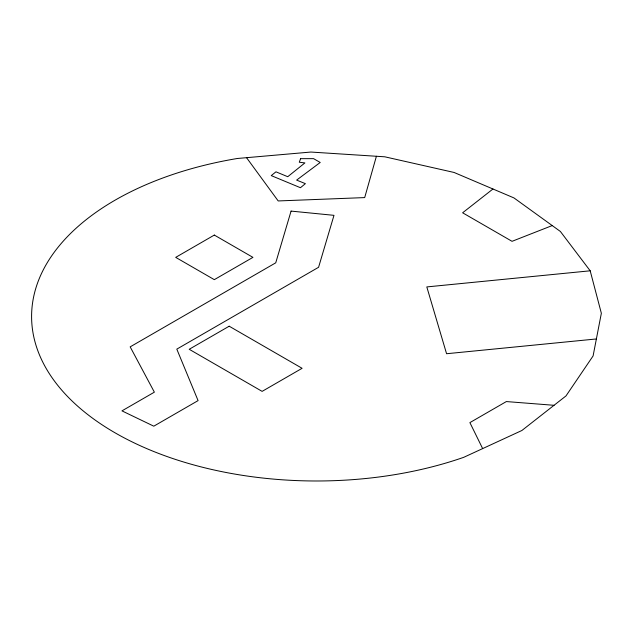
<?xml version="1.0" encoding="UTF-8"?>
<svg xmlns="http://www.w3.org/2000/svg" width="633" height="633" viewBox="0 0 633 633"><rect width="100%" height="100%" fill="white"/><g stroke="black" fill="none" stroke-linecap="round" stroke-linejoin="round"><path stroke-width="0.95" d="M376.406 156.264L364.695 197.591L278.196 200.946L246.546 157.68M492.965 188.998L462.62 212.791L512.042 241.323L552.213 225.57M590.193 270.805L560.379 231.464L513.956 197.923L454.067 172.461L384.809 156.81L310.89 152.047L237.359 158.487A284.905 164.485 0 0 0 55.482 382.427A284.905 164.485 0 0 0 463.783 457.303L521.885 430.495L565.989 395.926L593.097 355.936L601.35 313.264L590.193 270.805L426.808 286.923L446.574 353.728L596.381 338.956M554.033 405.294L506.353 401.567L469.892 422.615L482.655 448.599M291.069 211.098L275.735 262.822L130.176 346.86L154.365 392.167L121.963 410.872L153.795 426.183L198.082 400.61L176.805 349.139L318.581 267.284L333.987 215.339L291.069 211.098M300.604 158.661L299.29 162.238L304.9 162.918L287.746 176.71L275.956 171.82L271.24 175.61L300.446 187.716L305.391 183.649L296.632 180.104L320.211 162.475L313.588 158.654L300.604 158.661M214.318 235.072L175.705 257.37L214.318 279.659L252.939 257.37L214.318 235.072M229.186 326.209L189.212 349.281L262.125 391.376L302.099 368.303L229.186 326.209"/></g></svg>
